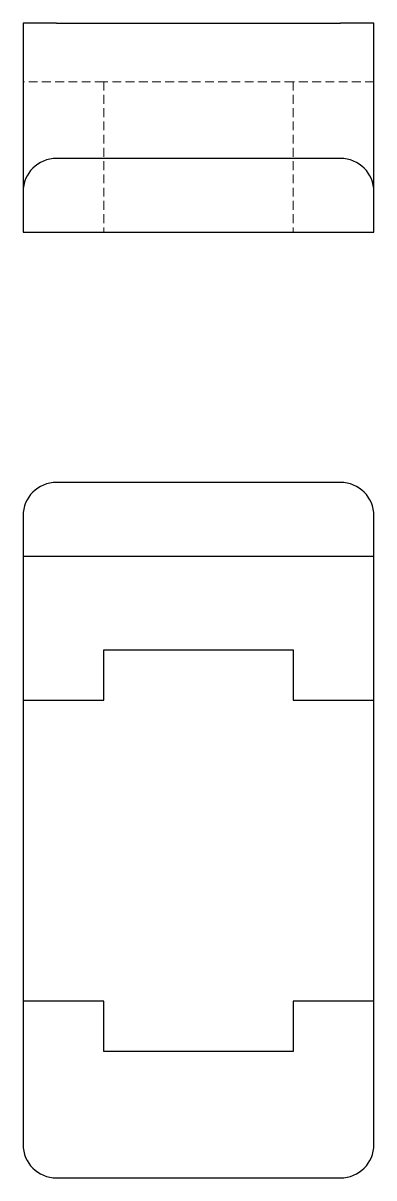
# Model space of a CAD drawing. Header units: millimetres. Extents: x 58 to 238, y 7 to 173.
# Drawn here: x 57.7 to 108.3, y 7 to 173 of the extents above.
import ezdxf

# ---------------------------------------------------------------- set-up
doc = ezdxf.new("R2010")
doc.units = ezdxf.units.MM
doc.linetypes.add('HIDDEN', pattern=[1.905, 1.27, -0.635])

msp = doc.modelspace()

# ---------------------------------------------------------------- linework, layer by layer
at = {"color": 7, "linetype": 'Continuous', "lineweight": 25}
for p, q in [((57.74, 173.03), (57.74, 148.76)), ((62.55, 173.03), (57.74, 173.03)), ((62.55, 173.03), (103.45, 173.03)), ((108.26, 173.03), (103.45, 173.03)), ((108.26, 148.76), (108.26, 173.03)), ((103.45, 153.57), (62.55, 153.57)), ((57.74, 148.76), (57.74, 142.97)), ((108.26, 142.97), (108.26, 148.76)), ((57.74, 142.97), (108.26, 142.97)), ((103.45, 107), (62.55, 107)), ((57.74, 102.19), (57.74, 96.39)), ((108.26, 96.39), (108.26, 102.19)), ((57.74, 96.39), (57.74, 75.69)), ((57.74, 96.39), (108.26, 96.39)), ((108.26, 75.69), (108.26, 96.39)), ((69.36, 82.91), (96.64, 82.91)), ((69.36, 75.69), (69.36, 82.91)), ((96.64, 82.91), (96.64, 75.69)), ((57.74, 75.69), (69.36, 75.69)), ((57.74, 75.69), (57.74, 32.4)), ((96.64, 75.69), (108.26, 75.69)), ((108.26, 32.4), (108.26, 75.69)), ((57.74, 32.4), (57.74, 11.81)), ((69.36, 32.4), (57.74, 32.4)), ((69.36, 25.18), (69.36, 32.4)), ((96.64, 32.4), (96.64, 25.18)), ((108.26, 32.4), (96.64, 32.4)), ((108.26, 11.81), (108.26, 32.4)), ((96.64, 25.18), (69.36, 25.18)), ((62.55, 7), (103.45, 7))]:
    msp.add_line(p, q, dxfattribs=at)
at = {"color": 7, "linetype": 'HIDDEN', "lineweight": 18}
for p, q in [((69.36, 164.61), (57.74, 164.61)), ((69.36, 164.61), (69.36, 142.97)), ((96.64, 164.61), (69.36, 164.61)), ((96.64, 164.61), (96.64, 142.97)), ((108.26, 164.61), (96.64, 164.61))]:
    msp.add_line(p, q, dxfattribs=at)
at = {"color": 7, "linetype": 'Continuous', "lineweight": 25}
for centre, start, end in [((62.55, 148.76), 90, 180), ((103.45, 148.76), 0, 90), ((62.55, 102.19), 90, 180), ((103.45, 102.19), 0, 90), ((62.55, 11.81), 180, 270), ((103.45, 11.81), 270, 0)]:
    msp.add_arc(centre, 4.81, start, end, dxfattribs=at)

doc.saveas('drawing.dxf')
